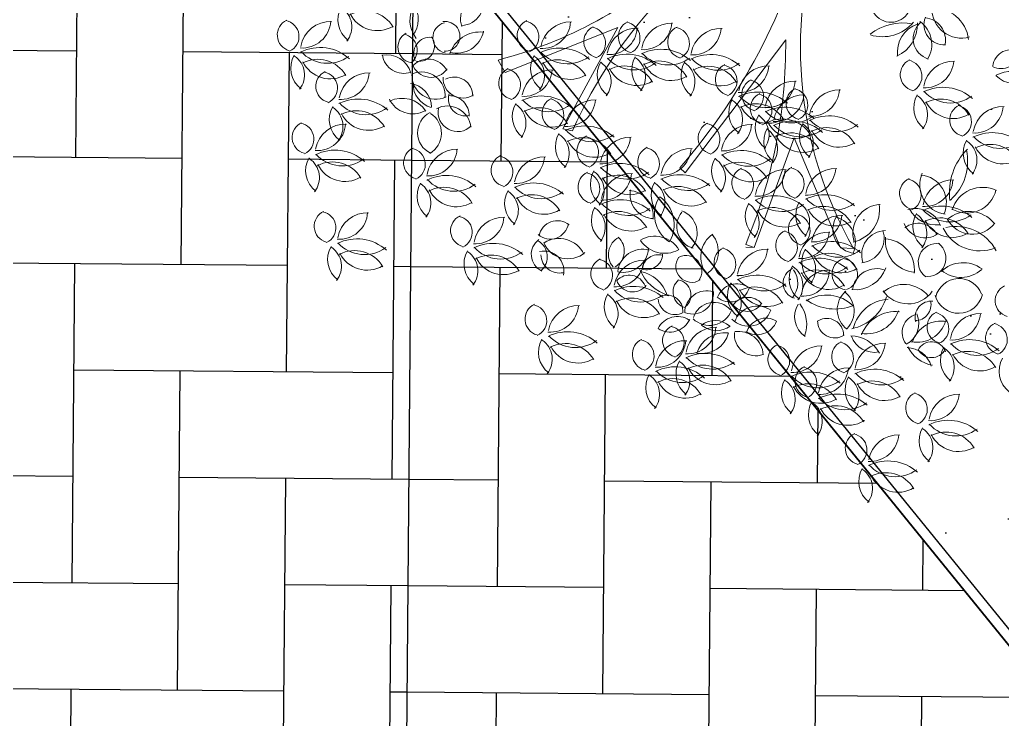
# Model space of a CAD drawing. Header units: millimetres. Extents: x 793 to 3159, y 750 to 2095.
# Drawn here: x 1233.044 to 1237.738, y 928.281 to 931.622 of the extents above; entities that cross this region are included whole.
import ezdxf

# ---------------------------------------------------------------- set-up
doc = ezdxf.new("R2010")
doc.units = ezdxf.units.MM
doc.linetypes.add('CENTER', pattern=[50.8, 31.75, -6.35, 6.35, -6.35])
doc.linetypes.add('CONTINUA', pattern=[0])
for name, color, linetype in [('A-PISOS', 252, 'Continuous'), ('A-PROY', 252, 'Continuous'), ('A-VEGETACION', 65, 'Continuous')]:
    doc.layers.add(name, color=color, linetype=linetype)
doc.layers.add('JUNTA DE AISLAMIENTO', color=7, linetype='Continuous', true_color=0x22d6dd)
doc.layers.add('JUNTA DE CONTROL', color=7, linetype='Continuous', true_color=0xf43e0b)
doc.styles.get("Standard").update_dxf_attribs({"font": 'arial.ttf'})
doc.linetypes.add('RAYACONTX', pattern='A,0.8,["X",Standard,S=0.08,R=0,X=0.025,Y=-0.04],0', length=0.8)
pattern_1 = [(38.034047, (-995.446, 276.85925), (-0.04112262, 0.97848569), [0, -0.77216, 0, -0.8636, 0, -0.8255]), (8.034047, (-995.446, 276.8592), (0.8856448, 1.4419677), [0, -0.41656, 0, -0.69596, 0, -0.2667]), (328.034047, (-996.0708, 276.8534), (1.58188923, 0.0176195), [0, -0.254, 0, -0.9144, 0, -1.1938]), (318.034047, (-996.0708, 276.8534), (1.5228908, 0.4600731), [0, -0.127, 0, -0.59944, 0, -0.6858])]
pattern_2 = [(90, (-2174.8441, -711.9263), (-0.508, 0.508), [1.524, -0.508]), (180, (-2174.8441, -711.4183), (-0.508, 0.508), [1.524, -0.508])]

# ---------------------------------------------------------------- blocks, each defined once
blk = doc.blocks.new('A$C15914C01')
at = {"layer": 'A-PISOS', "linetype": 'CONTINUA', "ltscale": 0.5}
h = blk.add_hatch(dxfattribs=at)
h.set_pattern_fill('AR-HBONE', color=250, scale=0.005, angle=45)
h.set_pattern_definition(pattern_2)
h.paths.add_polyline_path([(55.8168, -49.0614), (53.0117, -49.0614), (52.8168, -48.9757), (52.8168, -60.8209), (55.8168, -64.7165), (55.8168, -57.0918), (54.1285, -55.0505), (55.8168, -55.0359)])
h = blk.add_hatch(dxfattribs=at)
h.set_pattern_fill('AR-HBONE', color=250, scale=0.005, angle=45)
h.set_pattern_definition(pattern_2)
h.paths.add_polyline_path([(58.8168, -76.153), (58.395, -76.1608), (58.8168, -76.7013)])
h.paths.add_polyline_path([(58.8168, -73.153), (56.04, -73.1439), (58.395, -76.1608), (58.8168, -76.153)])
h.paths.add_polyline_path([(57.7825, -70.3922), (55.8168, -70.153), (55.8168, -72.8571), (56.04, -73.1439), (58.8168, -73.153), (58.8168, -71.7913)])
h.paths.add_polyline_path([(58.8168, -69.536), (58.8168, -67.153), (55.8168, -67.2682), (55.8168, -70.153), (57.7825, -70.3922)])
h.paths.add_polyline_path([(58.8168, -64.153), (55.8168, -64.153), (55.8168, -64.739), (57.0507, -66.2994), (55.8168, -67.2682), (58.8168, -67.153)])
h.paths.add_polyline_path([(58.8168, -60.7191), (56.679, -58.1343), (55.8168, -58.153), (55.8168, -61.153), (58.8168, -61.153)])
h.paths.add_polyline_path([(58.8168, -61.153), (55.8168, -61.153), (55.8168, -64.153), (58.8168, -64.153)])
h.paths.add_polyline_path([(58.8168, -52.153), (55.8168, -52.153), (55.8205, -55.0229), (58.8168, -55.0099)])
h.paths.add_polyline_path([(58.8168, -49.0615), (55.8168, -49.0615), (55.8168, -52.153), (58.8168, -52.153)])
h.paths.add_polyline_path([(56.679, -58.1343), (55.8168, -57.0918), (55.8168, -58.153)])
at = {"layer": 'A-PISOS', "color": 250, "linetype": 'CONTINUA', "ltscale": 0.5}
blk.add_line((55.8168, -57.0918), (55.8168, -64.739), dxfattribs=at)
blk = doc.blocks.new('XR-CONJUNTO$0$A$C458D45B7')
at = {"lineweight": 0, "extrusion": (-2.43104e-07, -5.45806e-06, 1)}
blk.add_line((-0.3067, -1.749), (-0.3463, -1.7481), dxfattribs=at)
blk.add_lwpolyline([(0.1057, -1.746), (0.1681, -1.7494, -0.110183), (-0.0866, -0.95, -0.110183), (0.0225, -0.1181, 0.069274), (0.0548, -0.1083, -0.159056), (0.3751, -0.5382), (0.4313, -0.5098), (0.2694, -0.2414), (0.6188, -0.3643), (0.5483, -0.2962, -0.129481), (0.1024, -0.068, 0.184379), (0.1254, 0.0127), (0.8832, -0.1415), (0.8943, -0.0784), (0.1156, 0.0518, -0.487233), (0.1075, 0.0667, -0.157099), (0.4909, 0.4325), (0.4557, 0.4846), (0.2096, 0.2904), (0.2879, 0.6525), (0.2292, 0.5741, -0.1274), (0.063, 0.1098, -1.508538), (0.0487, 0.1166), (-0.0409, 1.3604), (-0.1014, 1.2588), (-0.0393, 0.4627, -0.187108), (-0.3498, 1.1361), (-0.3949, 1.1174), (-0.3356, 0.7801), (-0.586, 0.9428), (-0.6161, 0.9071, -0.222061), (-0.0345, 0.1193), (-0.0367, 0.1218), (-0.9935, 0.563), (-0.9683, 0.4373, -0.148996), (-0.7862, 0.3977), (-0.1177, 0.0214, -0.61159), (-0.1188, -0.006, -0.101655), (-1.381, -0.3864), (-1.4565, -0.4291), (-0.657, -0.3716, -0.12496), (-1.5382, -0.8654), (-1.5037, -0.924), (-0.968, -0.7054), (-1.2263, -1.1913), (-1.1801, -1.2004, -0.176723), (-0.0978, -0.0662, 0.164875), (-0.0374, -0.112, -0.122319), (-0.6656, -1.3725), (-0.6394, -1.3961), (-0.165, -0.7555, -0.101541), (-0.347, -1.7346), (-0.3067, -1.749), (-0.1198, -1.2235), (0.1057, -1.746)], format="xyb", close=True, dxfattribs=at)
at = {"lineweight": 0, "extrusion": (2.43104e-07, 5.45806e-06, -1)}
for centre, major_axis, start_param, end_param in [((-1.6027, -0.6693), (0.086, 0.0783, 0), 3.55062, 5.363168), ((-1.7206, -0.5916), (0.0749, -0.0823, 0), -1.194178, 0.664916), ((-1.8262, -0.6795), (0.0906, -0.0995, 0), 1.614915, 2.889535), ((-2.0476, -0.6746), (0.0938, 0.0854, 0), 0.129265, 1.395311), ((0.5423, -0.7661), (0.1235, 0.1125, 0), 5.36207, 6.898676), ((0.673, -0.5985), (0.0953, -0.1046, 0), 0.451758, 2.314123), ((-2.1816, -0.6795), (0.0909, 0.0828, 0), 2.943806, 4.400315), ((-2.3482, -0.7139), (0.0813, 0.074, 0), 6.042078, 7.680112), ((-2.1744, -0.7941), (0.1055, -0.1158, 0), 3.38331, 4.908592), ((-2.1171, -0.5856), (0.0974, -0.107, 0), 0.190237, 1.841773), ((0.3358, -0.5709), (0.0714, 0.065, 0), 1.264913, 3.299305), ((0.5912, -0.6765), (0.0712, 0.0649, 0), 2.239479, 4.247459), ((0.4925, -0.7502), (0.0711, -0.0781, 0), 3.953652, 5.660875), ((-2.5155, -0.7546), (0.0578, 0.0526, 0), 2.569534, 5.006064), ((-2.5672, -0.7627), (0.0521, -0.0572, 0), 4.051015, 6.582941), ((-2.4752, -0.6805), (0.0917, -0.1007, 0), -0.777492, 0.800951), ((-2.338, -0.8334), (0.0977, -0.1073, 0), 2.477681, 3.902549), ((-1.7764, -0.7608), (0.0547, 0.0498, 0), 2.514693, 5.184025), ((-1.7922, -0.7543), (0.0477, -0.0524, 0), 3.730197, 7.076743), ((-1.3694, -0.7464), (0.0578, 0.0526, 0), 2.569534, 5.006064), ((-1.4212, -0.7544), (0.0521, -0.0572, 0), 4.051015, 6.582941), ((-1.3292, -0.6723), (0.0917, -0.1007, 0), -0.777492, 0.800951), ((-1.192, -0.8251), (0.0977, -0.1073, 0), 2.477681, 3.902549), ((-1.051, -0.7726), (0.0578, 0.0526, 0), 2.569534, 5.006064), ((-0.8867, -0.7475), (0.0578, 0.0526, 0), 2.569534, 5.006064), ((-0.9384, -0.7555), (0.0521, -0.0572, 0), 4.051015, 6.582941), ((-0.8464, -0.6733), (0.0917, -0.1007, 0), -0.777492, 0.800951), ((-0.7092, -0.8262), (0.0977, -0.1073, 0), 2.477681, 3.902549), ((-0.6504, -0.7704), (0.0578, 0.0526, 0), 2.569534, 5.006064), ((-0.7022, -0.7784), (0.0521, -0.0572, 0), 4.051015, 6.582941), ((-0.6101, -0.6963), (0.0917, -0.1007, 0), -0.777492, 0.800951), ((-0.4729, -0.8491), (0.0977, -0.1073, 0), 2.477681, 3.902549), ((0.3952, -0.9166), (0.1824, 0.1661, 0), 4.763929, 5.636252), ((0.2948, -0.5436), (0.143, 0.1302, 0), 1.427963, 2.601349), ((0.5108, -0.8091), (0.1051, 0.0957, 0), 3.743488, 5.119397), ((0.2985, -0.6789), (0.1219, 0.111, 0), 0.683436, 1.880422), ((0.5462, -0.7433), (0.0689, -0.0756, 0), 1.029573, 3.198864), ((0.3985, -0.7729), (0.0993, 0.0905, 0), 6.058163, 7.566179), ((-1.9413, -0.8068), (0.0509, -0.0559, 0), 0.945939, 3.367294), ((-2.002, -0.8225), (0.0572, 0.0521, 0), 5.641793, 7.92155), ((-1.624, -0.8846), (0.1127, 0.1027, 0), 4.169962, 5.561665), ((-1.7382, -0.7025), (0.0978, 0.089, 0), 0.938823, 2.542828), ((-1.1027, -0.7806), (0.0521, -0.0572, 0), 4.051015, 6.582941), ((-1.0107, -0.6984), (0.0917, -0.1007, 0), -0.777492, 0.800951), ((-0.8735, -0.8513), (0.0977, -0.1073, 0), 2.477681, 3.902549), ((-2.3869, -1.0247), (0.156, 0.1421, 0), 4.983233, 6.17178), ((-1.8635, -0.8377), (0.0576, 0.0525, 0), 3.417735, 5.567883), ((-1.9167, -0.801), (0.055, 0.0501, 0), 0.107397, 2.469596), ((-1.2408, -1.0165), (0.156, 0.1421, 0), 4.983233, 6.17178), ((-0.758, -1.0176), (0.156, 0.1421, 0), 4.983233, 6.17178), ((0.9098, -0.8788), (0.0568, -0.0624, 0), 2.393253, 4.474922), ((-2.3538, -0.717), (0.1269, 0.1155, 0), 1.666781, 3.133707), ((-2.0704, -0.9669), (0.0821, -0.0901, 0), 3.692575, 5.155285), ((-1.259, -0.9037), (0.0909, 0.0828, 0), 2.943806, 4.400315), ((-1.2077, -0.7087), (0.1269, 0.1155, 0), 1.666781, 3.133707), ((-1.2519, -1.0183), (0.1055, -0.1158, 0), 3.38331, 4.908592), ((-0.9223, -1.0427), (0.156, 0.1421, 0), 4.983233, 6.17178), ((-0.7763, -0.9048), (0.0909, 0.0828, 0), 2.943806, 4.400315), ((-0.725, -0.7098), (0.1269, 0.1155, 0), 1.666781, 3.133707), ((-0.7691, -1.0194), (0.1055, -0.1158, 0), 3.38331, 4.908592), ((-0.5218, -1.0405), (0.156, 0.1421, 0), 4.983233, 6.17178), ((0.8645, -0.7958), (0.0594, -0.0652, 0), -0.726496, 1.218619), ((-2.4051, -0.9119), (0.0909, 0.0828, 0), 2.943806, 4.400315), ((-2.5717, -0.9464), (0.0813, 0.074, 0), 6.042078, 7.680112), ((-2.3979, -1.0266), (0.1055, -0.1158, 0), 3.38331, 4.908592), ((-2.3406, -0.818), (0.0974, -0.107, 0), 0.190237, 1.841773), ((-1.989, -0.8304), (0.0692, -0.076, 0), 0.38642, 2.157574), ((-1.8711, -0.9645), (0.0744, 0.0677, 0), 4.565806, 6.533384), ((-1.8588, -0.8569), (0.0633, -0.0695, 0), -0.241864, 1.949123), ((-1.4256, -0.9381), (0.0813, 0.074, 0), 6.042078, 7.680112), ((-1.1946, -0.8098), (0.0974, -0.107, 0), 0.190237, 1.841773), ((-0.9405, -0.9299), (0.0909, 0.0828, 0), 2.943806, 4.400315), ((-1.1071, -0.9643), (0.0813, 0.074, 0), 6.042078, 7.680112), ((-0.8892, -0.7349), (0.1269, 0.1155, 0), 1.666781, 3.133707), ((-0.9334, -1.0445), (0.1055, -0.1158, 0), 3.38331, 4.908592), ((-0.9429, -0.9392), (0.0813, 0.074, 0), 6.042078, 7.680112), ((-0.7118, -0.8109), (0.0974, -0.107, 0), 0.190237, 1.841773), ((-0.54, -0.9277), (0.0909, 0.0828, 0), 2.943806, 4.400315), ((-0.7066, -0.9621), (0.0813, 0.074, 0), 6.042078, 7.680112), ((-0.4887, -0.7327), (0.1269, 0.1155, 0), 1.666781, 3.133707), ((-0.5328, -1.0423), (0.1055, -0.1158, 0), 3.38331, 4.908592), ((-0.4213, -0.9474), (0.0578, 0.0526, 0), 2.569534, 5.006064), ((-0.4731, -0.9554), (0.0521, -0.0572, 0), 4.051015, 6.582941), ((-0.3811, -0.8732), (0.0917, -0.1007, 0), -0.777492, 0.800951), ((-0.2439, -1.0261), (0.0977, -0.1073, 0), 2.477681, 3.902549), ((0.4619, -0.9165), (0.0578, 0.0526, 0), 2.569534, 5.006064), ((0.4102, -0.9246), (0.0521, -0.0572, 0), 4.051015, 6.582941), ((0.5022, -0.8424), (0.0917, -0.1007, 0), -0.777492, 0.800951), ((0.6394, -0.9952), (0.0977, -0.1073, 0), 2.477681, 3.902549), ((0.9106, -1.0346), (0.0926, -0.1017, 0), 3.353254, 4.564957), ((-2.3294, -0.9985), (0.0578, 0.0526, 0), 2.569534, 5.006064), ((-2.3812, -1.0065), (0.0521, -0.0572, 0), 4.051015, 6.582941), ((-2.2891, -0.9244), (0.0917, -0.1007, 0), -0.777492, 0.800951), ((-2.152, -1.0772), (0.0977, -0.1073, 0), 2.477681, 3.902549), ((-1.8349, -0.9416), (0.0765, -0.084, 0), 0.279297, 2.335483), ((-1.9016, -1.0376), (0.0829, 0.0754, 0), 5.072303, 7.119215), ((-1.4554, -0.9757), (0.0578, 0.0526, 0), 2.569534, 5.006064), ((-1.5071, -0.9838), (0.0521, -0.0572, 0), 4.051015, 6.582941), ((-1.4151, -0.9016), (0.0917, -0.1007, 0), -0.777492, 0.800951), ((-1.2779, -1.0544), (0.0977, -0.1073, 0), 2.477681, 3.902549), ((-0.8761, -0.836), (0.0974, -0.107, 0), 0.190237, 1.841773), ((-0.4756, -0.8338), (0.0974, -0.107, 0), 0.190237, 1.841773), ((0.926, -0.8367), (0.0863, 0.0786, 0), 1.589818, 3.127586), ((-1.9684, -1.0956), (0.0847, 0.0771, 0), 5.565903, 6.997649), ((-1.8235, -0.9794), (0.0806, -0.0885, 0), 1.008399, 2.302773), ((-1.7051, -0.9533), (0.0702, 0.0639, 0), 1.7289, 3.911271), ((-1.7464, -1.0372), (0.0598, -0.0657, 0), 3.398385, 5.466877), ((-0.2941, -1.0186), (0.0578, 0.0526, 0), 2.569534, 5.006064), ((-0.3459, -1.0266), (0.0521, -0.0572, 0), 4.051015, 6.582941), ((-0.2539, -0.9445), (0.0917, -0.1007, 0), -0.777492, 0.800951), ((-0.1167, -1.0973), (0.0977, -0.1073, 0), 2.477681, 3.902549), ((0.5906, -1.1866), (0.156, 0.1421, 0), 4.983233, 6.17178), ((-1.6923, -1.0522), (0.0603, 0.0549, 0), 2.047726, 4.165076), ((-1.3268, -1.2458), (0.156, 0.1421, 0), 4.983233, 6.17178), ((-0.2927, -1.2175), (0.156, 0.1421, 0), 4.983233, 6.17178), ((-0.2596, -0.9097), (0.1269, 0.1155, 0), 1.666781, 3.133707), ((-0.2531, -1.0846), (0.0578, 0.0526, 0), 2.569534, 5.006064), ((-0.3048, -1.0927), (0.0521, -0.0572, 0), 4.051015, 6.582941), ((-0.2128, -1.0105), (0.0917, -0.1007, 0), -0.777492, 0.800951), ((-0.0756, -1.1634), (0.0977, -0.1073, 0), 2.477681, 3.902549), ((-0.0824, -1.0582), (0.0578, 0.0526, 0), 2.569534, 5.006064), ((-0.1341, -1.0662), (0.0521, -0.0572, 0), 4.051015, 6.582941), ((-0.0421, -0.9841), (0.0917, -0.1007, 0), -0.777492, 0.800951), ((0.0951, -1.1369), (0.0977, -0.1073, 0), 2.477681, 3.902549), ((0.5723, -1.0738), (0.0909, 0.0828, 0), 2.943806, 4.400315), ((0.4057, -1.1082), (0.0813, 0.074, 0), 6.042078, 7.680112), ((0.6236, -0.8789), (0.1269, 0.1155, 0), 1.666781, 3.133707), ((0.5795, -1.1885), (0.1055, -0.1158, 0), 3.38331, 4.908592), ((-2.2008, -1.2686), (0.156, 0.1421, 0), 4.983233, 6.17178), ((-2.1677, -0.9608), (0.1269, 0.1155, 0), 1.666781, 3.133707), ((-1.9446, -1.0025), (0.0914, 0.0833, 0), 1.806411, 3.423556), ((-1.9938, -1.1874), (0.1001, 0.0912, 0), 4.980953, 6.432495), ((-1.7684, -1.1317), (0.0697, 0.0635, 0), 5.41227, 7.055783), ((-1.345, -1.133), (0.0909, 0.0828, 0), 2.943806, 4.400315), ((-1.5116, -1.1674), (0.0813, 0.074, 0), 6.042078, 7.680112), ((-1.2937, -0.9381), (0.1269, 0.1155, 0), 1.666781, 3.133707), ((-1.3378, -1.2477), (0.1055, -0.1158, 0), 3.38331, 4.908592), ((-1.2476, -1.1172), (0.0578, 0.0526, 0), 2.569534, 5.006064), ((-1.2994, -1.1252), (0.0521, -0.0572, 0), 4.051015, 6.582941), ((-1.2073, -1.043), (0.0917, -0.1007, 0), -0.777492, 0.800951), ((-1.0702, -1.1959), (0.0977, -0.1073, 0), 2.477681, 3.902549), ((-0.3109, -1.1047), (0.0909, 0.0828, 0), 2.943806, 4.400315), ((-0.4775, -1.1391), (0.0813, 0.074, 0), 6.042078, 7.680112), ((-0.3038, -1.2193), (0.1055, -0.1158, 0), 3.38331, 4.908592), ((-0.2465, -1.0107), (0.0974, -0.107, 0), 0.190237, 1.841773), ((-0.1655, -1.2887), (0.156, 0.1421, 0), 4.983233, 6.17178), ((0.6368, -0.9799), (0.0974, -0.107, 0), 0.190237, 1.841773), ((0.7002, -1.1307), (0.0578, 0.0526, 0), 2.569534, 5.006064), ((0.6485, -1.1387), (0.0521, -0.0572, 0), 4.051015, 6.582941), ((0.7405, -1.0565), (0.0917, -0.1007, 0), -0.777492, 0.800951), ((0.8777, -1.2094), (0.0977, -0.1073, 0), 2.477681, 3.902549), ((-2.219, -1.1558), (0.0909, 0.0828, 0), 2.943806, 4.400315), ((-2.3856, -1.1902), (0.0813, 0.074, 0), 6.042078, 7.680112), ((-2.2118, -1.2704), (0.1055, -0.1158, 0), 3.38331, 4.908592), ((-1.8126, -1.2153), (0.072, -0.0791, 0), 1.163391, 3.416553), ((-1.9175, -1.2184), (0.0757, -0.0831, 0), 4.435217, 6.484111), ((-1.7769, -1.1998), (0.0834, 0.076, 0), 4.961295, 6.910739), ((-1.7291, -1.1155), (0.0627, -0.0688, 0), -0.051798, 2.496029), ((-1.2805, -1.0391), (0.0974, -0.107, 0), 0.190237, 1.841773), ((-0.1837, -1.1759), (0.0909, 0.0828, 0), 2.943806, 4.400315), ((-0.3503, -1.2103), (0.0813, 0.074, 0), 6.042078, 7.680112), ((-0.1324, -0.9809), (0.1269, 0.1155, 0), 1.666781, 3.133707), ((-0.1766, -1.2906), (0.1055, -0.1158, 0), 3.38331, 4.908592), ((0.0463, -1.3283), (0.156, 0.1421, 0), 4.983233, 6.17178), ((-2.4398, -1.2438), (0.0578, 0.0526, 0), 2.569534, 5.006064), ((-2.1546, -1.0619), (0.0974, -0.107, 0), 0.190237, 1.841773), ((-1.119, -1.3873), (0.156, 0.1421, 0), 4.983233, 6.17178), ((-0.5005, -1.2274), (0.0578, 0.0526, 0), 2.569534, 5.006064), ((-0.5522, -1.2354), (0.0521, -0.0572, 0), 4.051015, 6.582941), ((-0.4602, -1.1532), (0.0917, -0.1007, 0), -0.777492, 0.800951), ((-0.323, -1.3061), (0.0977, -0.1073, 0), 2.477681, 3.902549), ((-0.1193, -1.082), (0.0974, -0.107, 0), 0.190237, 1.841773), ((-0.1245, -1.3547), (0.156, 0.1421, 0), 4.983233, 6.17178), ((-0.0914, -1.047), (0.1269, 0.1155, 0), 1.666781, 3.133707), ((0.028, -1.2155), (0.0909, 0.0828, 0), 2.943806, 4.400315), ((-0.1385, -1.2499), (0.0813, 0.074, 0), 6.042078, 7.680112), ((0.0793, -1.0205), (0.1269, 0.1155, 0), 1.666781, 3.133707), ((0.0352, -1.3301), (0.1055, -0.1158, 0), 3.38331, 4.908592), ((-2.4915, -1.2519), (0.0521, -0.0572, 0), 4.051015, 6.582941), ((-2.3995, -1.1697), (0.0917, -0.1007, 0), -0.777492, 0.800951), ((-2.2623, -1.3226), (0.0977, -0.1073, 0), 2.477681, 3.902549), ((-1.1372, -1.2745), (0.0909, 0.0828, 0), 2.943806, 4.400315), ((-1.3038, -1.3089), (0.0813, 0.074, 0), 6.042078, 7.680112), ((-1.0859, -1.0795), (0.1269, 0.1155, 0), 1.666781, 3.133707), ((-1.13, -1.3891), (0.1055, -0.1158, 0), 3.38331, 4.908592), ((-0.1427, -1.2419), (0.0909, 0.0828, 0), 2.943806, 4.400315), ((-0.3093, -1.2764), (0.0813, 0.074, 0), 6.042078, 7.680112), ((-0.1355, -1.3566), (0.1055, -0.1158, 0), 3.38331, 4.908592), ((-0.0782, -1.148), (0.0974, -0.107, 0), 0.190237, 1.841773), ((0.0925, -1.1216), (0.0974, -0.107, 0), 0.190237, 1.841773), ((0.8289, -1.4008), (0.156, 0.1421, 0), 4.983233, 6.17178), ((0.862, -1.093), (0.1269, 0.1155, 0), 1.666781, 3.133707), ((-1.0728, -1.1806), (0.0974, -0.107, 0), 0.190237, 1.841773), ((-1.0791, -1.2944), (0.0578, 0.0526, 0), 2.569534, 5.006064), ((-1.1309, -1.3025), (0.0521, -0.0572, 0), 4.051015, 6.582941), ((-1.0388, -1.2203), (0.0917, -0.1007, 0), -0.777492, 0.800951), ((-0.9017, -1.3731), (0.0977, -0.1073, 0), 2.477681, 3.902549), ((0.8106, -1.288), (0.0909, 0.0828, 0), 2.943806, 4.400315), ((0.6441, -1.3224), (0.0813, 0.074, 0), 6.042078, 7.680112), ((0.8178, -1.4026), (0.1055, -0.1158, 0), 3.38331, 4.908592), ((0.8751, -1.194), (0.0974, -0.107, 0), 0.190237, 1.841773), ((-2.3111, -1.5139), (0.156, 0.1421, 0), 4.983233, 6.17178), ((-1.9065, -1.3598), (0.0578, 0.0526, 0), 2.569534, 5.006064), ((-1.9582, -1.3678), (0.0521, -0.0572, 0), 4.051015, 6.582941), ((-1.8662, -1.2856), (0.0917, -0.1007, 0), -0.777492, 0.800951), ((-1.729, -1.4385), (0.0977, -0.1073, 0), 2.477681, 3.902549), ((-0.7881, -1.3457), (0.0578, 0.0526, 0), 2.569534, 5.006064), ((-0.8399, -1.3537), (0.0521, -0.0572, 0), 4.051015, 6.582941), ((-0.7479, -1.2715), (0.0917, -0.1007, 0), -0.777492, 0.800951), ((-0.6107, -1.4244), (0.0977, -0.1073, 0), 2.477681, 3.902549), ((-0.3719, -1.4975), (0.156, 0.1421, 0), 4.983233, 6.17178), ((-0.3388, -1.1897), (0.1269, 0.1155, 0), 1.666781, 3.133707), ((0.9141, -1.4743), (0.1955, -0.2147, 0), 2.163971, 3.093217), ((0.463, -1.3312), (0.166, -0.1823, 0), -1.064666, -0.000104), ((-2.3294, -1.4011), (0.0909, 0.0828, 0), 2.943806, 4.400315), ((-2.496, -1.4356), (0.0813, 0.074, 0), 6.042078, 7.680112), ((-2.2781, -1.2062), (0.1269, 0.1155, 0), 1.666781, 3.133707), ((-2.3222, -1.5158), (0.1055, -0.1158, 0), 3.38331, 4.908592), ((-1.4881, -1.3917), (0.0578, 0.0526, 0), 2.569534, 5.006064), ((-1.5398, -1.3998), (0.0521, -0.0572, 0), 4.051015, 6.582941), ((-1.4478, -1.3176), (0.0917, -0.1007, 0), -0.777492, 0.800951), ((-1.3106, -1.4705), (0.0977, -0.1073, 0), 2.477681, 3.902549), ((-0.9505, -1.5645), (0.156, 0.1421, 0), 4.983233, 6.17178), ((-0.3901, -1.3847), (0.0909, 0.0828, 0), 2.943806, 4.400315), ((-0.5567, -1.4191), (0.0813, 0.074, 0), 6.042078, 7.680112), ((-0.3829, -1.4993), (0.1055, -0.1158, 0), 3.38331, 4.908592), ((-0.3256, -1.2908), (0.0974, -0.107, 0), 0.190237, 1.841773), ((-2.2649, -1.3072), (0.0974, -0.107, 0), 0.190237, 1.841773), ((-1.7778, -1.6299), (0.156, 0.1421, 0), 4.983233, 6.17178), ((-1.0722, -1.4679), (0.0578, 0.0526, 0), 2.569534, 5.006064), ((-1.1239, -1.4759), (0.0521, -0.0572, 0), 4.051015, 6.582941), ((-0.9687, -1.4517), (0.0909, 0.0828, 0), 2.943806, 4.400315), ((-1.1353, -1.4861), (0.0813, 0.074, 0), 6.042078, 7.680112), ((-0.9174, -1.2568), (0.1269, 0.1155, 0), 1.666781, 3.133707), ((-1.0319, -1.3937), (0.0917, -0.1007, 0), -0.777492, 0.800951), ((-0.8947, -1.5466), (0.0977, -0.1073, 0), 2.477681, 3.902549), ((-0.9615, -1.5664), (0.1055, -0.1158, 0), 3.38331, 4.908592), ((-0.6595, -1.6158), (0.156, 0.1421, 0), 4.983233, 6.17178), ((-0.3375, -1.442), (0.0578, 0.0526, 0), 2.569534, 5.006064), ((-0.3893, -1.45), (0.0521, -0.0572, 0), 4.051015, 6.582941), ((-0.2972, -1.3679), (0.0917, -0.1007, 0), -0.777492, 0.800951), ((-0.16, -1.5207), (0.0977, -0.1073, 0), 2.477681, 3.902549), ((-0.0964, -1.4345), (0.0578, 0.0526, 0), 2.569534, 5.006064), ((-0.1482, -1.4425), (0.0521, -0.0572, 0), 4.051015, 6.582941), ((-0.0562, -1.3603), (0.0917, -0.1007, 0), -0.777492, 0.800951), ((0.081, -1.5132), (0.0977, -0.1073, 0), 2.477681, 3.902549), ((0.6228, -1.4419), (0.095, -0.1043, 0), 0.869755, 2.711845), ((0.477, -1.5278), (0.0893, -0.0981, 0), 3.949733, 5.869629), ((-1.7447, -1.3221), (0.1269, 0.1155, 0), 1.666781, 3.133707), ((-1.7889, -1.6317), (0.1055, -0.1158, 0), 3.38331, 4.908592), ((-1.3594, -1.6618), (0.156, 0.1421, 0), 4.983233, 6.17178), ((-0.9043, -1.3578), (0.0974, -0.107, 0), 0.190237, 1.841773), ((-0.6777, -1.503), (0.0909, 0.0828, 0), 2.943806, 4.400315), ((-0.8443, -1.5374), (0.0813, 0.074, 0), 6.042078, 7.680112), ((-0.6264, -1.308), (0.1269, 0.1155, 0), 1.666781, 3.133707), ((-0.6706, -1.6176), (0.1055, -0.1158, 0), 3.38331, 4.908592), ((0.4638, -1.4838), (0.0578, 0.0526, 0), 2.569534, 5.006064), ((0.412, -1.4919), (0.0521, -0.0572, 0), 4.051015, 6.582941), ((0.5041, -1.4097), (0.0917, -0.1007, 0), -0.777492, 0.800951), ((0.6413, -1.5626), (0.0977, -0.1073, 0), 2.477681, 3.902549), ((0.783, -1.6027), (0.1018, -0.1118, 0), 2.590682, 4.333365), ((-1.7961, -1.517), (0.0909, 0.0828, 0), 2.943806, 4.400315), ((-1.9626, -1.5515), (0.0813, 0.074, 0), 6.042078, 7.680112), ((-1.7316, -1.4231), (0.0974, -0.107, 0), 0.190237, 1.841773), ((-1.3777, -1.549), (0.0909, 0.0828, 0), 2.943806, 4.400315), ((-1.5443, -1.5835), (0.0813, 0.074, 0), 6.042078, 7.680112), ((-1.3264, -1.3541), (0.1269, 0.1155, 0), 1.666781, 3.133707), ((-1.3705, -1.6637), (0.1055, -0.1158, 0), 3.38331, 4.908592), ((-0.9118, -1.6039), (0.082, -0.09, 0), 3.922895, 5.563815), ((-0.7854, -1.4992), (0.0784, -0.0861, 0), 0.761161, 2.48284), ((-0.6133, -1.4091), (0.0974, -0.107, 0), 0.190237, 1.841773), ((-0.2089, -1.7121), (0.156, 0.1421, 0), 4.983233, 6.17178), ((0.0322, -1.7046), (0.156, 0.1421, 0), 4.983233, 6.17178), ((0.7069, -1.433), (0.0958, -0.1052, 0), -0.620898, 1.257402), ((-1.3132, -1.4551), (0.0974, -0.107, 0), 0.190237, 1.841773), ((-0.9435, -1.738), (0.156, 0.1421, 0), 4.983233, 6.17178), ((-0.9105, -1.4302), (0.1269, 0.1155, 0), 1.666781, 3.133707), ((-0.6264, -1.5932), (0.1167, 0.1063, 0), 2.876809, 4.428757), ((-0.8545, -1.6456), (0.111, -0.1219, 0), 4.499583, 5.944826), ((-0.2271, -1.5993), (0.0909, 0.0828, 0), 2.943806, 4.400315), ((-0.3937, -1.6337), (0.0813, 0.074, 0), 6.042078, 7.680112), ((-0.1758, -1.4043), (0.1269, 0.1155, 0), 1.666781, 3.133707), ((-0.2199, -1.714), (0.1055, -0.1158, 0), 3.38331, 4.908592), ((0.014, -1.5918), (0.0909, 0.0828, 0), 2.943806, 4.400315), ((-0.1526, -1.6262), (0.0813, 0.074, 0), 6.042078, 7.680112), ((0.0653, -1.3968), (0.1269, 0.1155, 0), 1.666781, 3.133707), ((0.0211, -1.7064), (0.1055, -0.1158, 0), 3.38331, 4.908592), ((0.3027, -1.6758), (0.1024, 0.0933, 0), 3.565307, 5.386182), ((0.1309, -1.5621), (0.1185, 0.1079, 0), 0.583209, 2.085095), ((0.4627, -1.6858), (0.0965, 0.0879, 0), 5.163098, 6.626384), ((0.5924, -1.7539), (0.156, 0.1421, 0), 4.983233, 6.17178), ((-2.3306, -1.6663), (0.0578, 0.0526, 0), 2.569534, 5.006064), ((-0.9618, -1.6252), (0.0909, 0.0828, 0), 2.943806, 4.400315), ((-1.1284, -1.6596), (0.0813, 0.074, 0), 6.042078, 7.680112), ((-0.9546, -1.7398), (0.1055, -0.1158, 0), 3.38331, 4.908592), ((-0.5678, -1.6507), (0.0806, 0.0734, 0), 2.594914, 4.537615), ((-0.6921, -1.6834), (0.0834, 0.0759, 0), 5.793524, 7.714733), ((-0.1627, -1.5054), (0.0974, -0.107, 0), 0.190237, 1.841773), ((-0.0655, -1.658), (0.0578, 0.0526, 0), 2.569534, 5.006064), ((-0.1173, -1.666), (0.0521, -0.0572, 0), 4.051015, 6.582941), ((0.0784, -1.4979), (0.0974, -0.107, 0), 0.190237, 1.841773), ((-0.0252, -1.5838), (0.0917, -0.1007, 0), -0.777492, 0.800951), ((0.112, -1.7367), (0.0977, -0.1073, 0), 2.477681, 3.902549), ((0.1852, -1.6575), (0.086, 0.0783, 0), 2.417191, 4.449233), ((0.5621, -1.4865), (0.099, -0.1087, 0), 0.621866, 1.808522), ((0.5742, -1.6411), (0.0909, 0.0828, 0), 2.943806, 4.400315), ((0.4076, -1.6756), (0.0813, 0.074, 0), 6.042078, 7.680112), ((0.6255, -1.4462), (0.1269, 0.1155, 0), 1.666781, 3.133707), ((0.5814, -1.7558), (0.1055, -0.1158, 0), 3.38331, 4.908592), ((0.7191, -1.723), (0.1155, 0.1052, 0), 4.718896, 6.320013), ((-2.3824, -1.6743), (0.0521, -0.0572, 0), 4.051015, 6.582941), ((-2.2903, -1.5922), (0.0917, -0.1007, 0), -0.777492, 0.800951), ((-2.1531, -1.745), (0.0977, -0.1073, 0), 2.477681, 3.902549), ((-1.6791, -1.6816), (0.0578, 0.0526, 0), 2.569534, 5.006064), ((-1.7309, -1.6896), (0.0521, -0.0572, 0), 4.051015, 6.582941), ((-1.6389, -1.6075), (0.0917, -0.1007, 0), -0.777492, 0.800951), ((-1.5017, -1.7603), (0.0977, -0.1073, 0), 2.477681, 3.902549), ((-1.2467, -1.719), (0.0602, -0.0661, 0), 2.502227, 4.54115), ((-0.8973, -1.5313), (0.0974, -0.107, 0), 0.190237, 1.841773), ((0.0519, -1.7212), (0.0841, -0.0923, 0), 4.121445, 5.863655), ((0.508, -1.5903), (0.0709, -0.0778, 0), 0.120299, 1.944748), ((0.4762, -1.7275), (0.0685, -0.0752, 0), 3.211817, 4.937174), ((0.6386, -1.5472), (0.0974, -0.107, 0), 0.190237, 1.841773), ((0.659, -1.8548), (0.145, -0.1593, 0), 3.642263, 4.961959), ((0.7347, -1.5407), (0.1002, 0.0912, 0), 1.386642, 3.372135), ((-1.2818, -1.6299), (0.0592, -0.0651, 0), -0.667272, 1.44118), ((-0.7802, -1.8349), (0.0912, -0.1001, 0), 3.336911, 4.892596), ((-0.4314, -1.795), (0.096, 0.0875, 0), 3.183323, 4.85961), ((-0.6069, -1.7718), (0.0959, 0.0873, 0), 0.047939, 1.69324), ((-0.1257, -1.738), (0.0578, 0.0526, 0), 2.569534, 5.006064), ((-0.1774, -1.746), (0.0521, -0.0572, 0), 4.051015, 6.582941), ((-0.0854, -1.6638), (0.0917, -0.1007, 0), -0.777492, 0.800951), ((0.0518, -1.8167), (0.0977, -0.1073, 0), 2.477681, 3.902549), ((0.3233, -1.7786), (0.0857, 0.0781, 0), 3.557171, 5.425825), ((0.1962, -1.6996), (0.0871, 0.0794, 0), 0.417724, 2.199452), ((0.7689, -1.5609), (0.1308, -0.1436, 0), 0.328466, 1.844368), ((-2.202, -1.9364), (0.156, 0.1421, 0), 4.983233, 6.17178), ((-1.5505, -1.9517), (0.156, 0.1421, 0), 4.983233, 6.17178), ((-1.2828, -1.7911), (0.0649, 0.0591, 0), 2.74486, 4.817126), ((-1.3815, -1.8033), (0.0647, 0.0589, 0), 5.980387, 7.844259), ((-1.1965, -1.6859), (0.0927, 0.0844, 0), 1.60107, 3.477305), ((-1.2377, -1.845), (0.088, -0.0966, 0), 3.302682, 4.998485), ((-0.9126, -1.7877), (0.0666, 0.0606, 0), 3.142668, 4.98287), ((-1.0139, -1.7723), (0.0647, 0.0589, 0), 6.162681, 8.065967), ((-0.7353, -1.6424), (0.1023, 0.0932, 0), 1.804244, 3.275247), ((0.0631, -1.9281), (0.156, 0.1421, 0), 4.983233, 6.17178), ((0.4688, -1.7106), (0.11, 0.1002, 0), 2.356072, 3.990407), ((0.3124, -1.849), (0.0993, -0.1091, 0), 3.920668, 5.558542), ((0.5658, -1.8099), (0.0649, 0.0591, 0), 2.928423, 5.62201), ((0.5228, -1.7922), (0.0647, 0.0589, 0), 6.067305, 8.748552), ((-2.2202, -1.8236), (0.0909, 0.0828, 0), 2.943806, 4.400315), ((-2.3868, -1.858), (0.0813, 0.074, 0), 6.042078, 7.680112), ((-2.1689, -1.6286), (0.1269, 0.1155, 0), 1.666781, 3.133707), ((-2.213, -1.9382), (0.1055, -0.1158, 0), 3.38331, 4.908592), ((-1.5687, -1.8389), (0.0909, 0.0828, 0), 2.943806, 4.400315), ((-1.7353, -1.8733), (0.0813, 0.074, 0), 6.042078, 7.680112), ((-1.5174, -1.6439), (0.1269, 0.1155, 0), 1.666781, 3.133707), ((-1.5616, -1.9535), (0.1055, -0.1158, 0), 3.38331, 4.908592), ((-1.3086, -1.8699), (0.07, 0.0637, 0), 5.213427, 7.235231), ((-0.8369, -1.8829), (0.0813, -0.0892, 0), 2.416196, 4.128775), ((-0.9339, -1.7499), (0.0834, -0.0916, 0), -0.747496, 0.92333), ((-0.6317, -1.8666), (0.0514, -0.0564, 0), 3.434396, 6.048526), ((-0.4192, -1.8221), (0.0578, 0.0526, 0), 2.569534, 5.006064), ((-0.471, -1.8301), (0.0521, -0.0572, 0), 4.051015, 6.582941), ((-0.3789, -1.7479), (0.0917, -0.1007, 0), -0.777492, 0.800951), ((-0.2418, -1.9008), (0.0977, -0.1073, 0), 2.477681, 3.902549), ((0.0449, -1.8153), (0.0909, 0.0828, 0), 2.943806, 4.400315), ((0.003, -2.0081), (0.156, 0.1421, 0), 4.983233, 6.17178), ((-0.1217, -1.8497), (0.0813, 0.074, 0), 6.042078, 7.680112), ((0.0962, -1.6203), (0.1269, 0.1155, 0), 1.666781, 3.133707), ((0.0521, -1.9299), (0.1055, -0.1158, 0), 3.38331, 4.908592), ((-2.1558, -1.7297), (0.0974, -0.107, 0), 0.190237, 1.841773), ((-1.5043, -1.745), (0.0974, -0.107, 0), 0.190237, 1.841773), ((-1.2355, -1.7906), (0.0599, -0.0658, 0), 0.537292, 2.273403), ((-1.0074, -1.8808), (0.0578, 0.0526, 0), 2.569534, 5.006064), ((-1.0591, -1.8888), (0.0521, -0.0572, 0), 4.051015, 6.582941), ((-0.9671, -1.8066), (0.0917, -0.1007, 0), -0.777492, 0.800951), ((-0.8299, -1.9595), (0.0977, -0.1073, 0), 2.477681, 3.902549), ((-0.7627, -1.8661), (0.0529, -0.0581, 0), 2.437983, 4.133669), ((-0.8209, -1.7829), (0.052, -0.0571, 0), -0.805592, 0.99457), ((-0.604, -1.8427), (0.0508, -0.0558, 0), 0.167275, 2.931559), ((0.0361, -1.7003), (0.1269, 0.1155, 0), 1.666781, 3.133707), ((0.1093, -1.7214), (0.0974, -0.107, 0), 0.190237, 1.841773), ((0.1426, -1.8717), (0.0564, 0.0514, 0), 2.451914, 5.122844), ((0.1123, -1.8734), (0.0513, -0.0564, 0), 3.974747, 6.706127), ((0.6938, -1.9628), (0.1114, 0.1015, 0), 4.670271, 6.083992), ((-0.6479, -1.7687), (0.1504, -0.1652, 0), 1.026125, 1.904449), ((-0.8791, -2.0337), (0.1131, -0.1242, 0), 4.05378, 5.144977), ((-0.2906, -2.0922), (0.156, 0.1421, 0), 4.983233, 6.17178), ((-0.0914, -1.917), (0.0506, -0.0555, 0), 1.010889, 3.47331), ((-0.0153, -1.8953), (0.0909, 0.0828, 0), 2.943806, 4.400315), ((-0.202, -1.918), (0.0782, 0.0712, 0), 0.087647, 1.448523), ((-0.1818, -1.9297), (0.0813, 0.074, 0), 6.042078, 7.680112), ((-0.0081, -2.0099), (0.1055, -0.1158, 0), 3.38331, 4.908592), ((0.0492, -1.8013), (0.0974, -0.107, 0), 0.190237, 1.841773), ((-0.0705, -1.855), (0.0836, -0.0918, 0), -0.851667, 0.813229), ((0.0484, -1.9811), (0.0936, 0.0853, 0), 3.9493, 5.480078), ((0.1747, -1.7893), (0.1161, 0.1058, 0), 1.073021, 2.387841), ((0.2802, -1.9608), (0.0861, 0.0784, 0), 4.018379, 5.808748), ((0.6811, -1.7353), (0.109, 0.0992, 0), 1.559887, 2.985463), ((-0.8787, -2.1509), (0.156, 0.1421, 0), 4.983233, 6.17178), ((-0.8847, -1.8854), (0.0601, 0.0547, 0), 1.393449, 3.554503), ((-0.9013, -1.9679), (0.0549, -0.0603, 0), 3.061552, 5.056317), ((-0.6148, -1.9644), (0.057, 0.0519, 0), 2.578652, 4.726233), ((-0.6793, -1.9791), (0.0541, 0.0493, 0), 5.612257, 7.909224), ((-0.3859, -2.0219), (0.0731, 0.0665, 0), 4.229845, 6.060505), ((-0.3088, -1.9794), (0.0909, 0.0828, 0), 2.943806, 4.400315), ((-0.4754, -2.0138), (0.0813, 0.074, 0), 6.042078, 7.680112), ((-0.2575, -1.7844), (0.1269, 0.1155, 0), 1.666781, 3.133707), ((-0.3017, -2.094), (0.1055, -0.1158, 0), 3.38331, 4.908592), ((0.4118, -2.0705), (0.1022, -0.1122, 0), 3.166321, 4.746743), ((0.6749, -2.0027), (0.0773, -0.0849, 0), 2.540907, 5.084101), ((0.9254, -1.9911), (0.0578, 0.0526, 0), 2.569534, 5.006064), ((-0.8456, -1.8431), (0.1269, 0.1155, 0), 1.666781, 3.133707), ((-0.529, -2.0638), (0.0786, 0.0716, 0), 3.876768, 5.736712), ((-0.5982, -1.9703), (0.0669, -0.0735, 0), -0.935183, 1.086705), ((-0.4195, -1.9143), (0.0708, 0.0645, 0), 1.04514, 3.011148), ((-0.2444, -1.8855), (0.0974, -0.107, 0), 0.190237, 1.841773), ((0.0431, -2.1571), (0.124, -0.1362, 0), 3.319613, 4.638387), ((0.2091, -2.0412), (0.0781, -0.0858, 0), 1.365148, 3.170115), ((0.0571, -2.0498), (0.0865, 0.0788, 0), 6.08891, 7.797405), ((0.4287, -1.8685), (0.0962, -0.1057, 0), -0.22961, 1.697981), ((0.6723, -1.9376), (0.0783, -0.086, 0), -0.613396, 2.029773), ((-0.8969, -2.0381), (0.0909, 0.0828, 0), 2.943806, 4.400315), ((-1.0635, -2.0725), (0.0813, 0.074, 0), 6.042078, 7.680112), ((-0.8898, -2.1527), (0.1055, -0.1158, 0), 3.38331, 4.908592), ((-0.8325, -1.9442), (0.0974, -0.107, 0), 0.190237, 1.841773), ((-0.6826, -1.9915), (0.0601, 0.0547, 0), 1.804241, 3.776705), ((-0.7195, -2.0556), (0.0557, 0.0507, 0), 4.867473, 7.140226), ((-0.4944, -2.1165), (0.0698, -0.0766, 0), 2.607937, 4.729847), ((-0.3332, -2.0743), (0.0644, 0.0586, 0), 4.465016, 6.303995), ((-0.3391, -1.9696), (0.057, -0.0625, 0), -0.246584, 1.641422), ((0.0019, -2.0768), (0.0758, -0.0832, 0), 1.317084, 2.865627), ((-0.2105, -2.1149), (0.1171, 0.1067, 0), 0.067922, 1.089621), ((0.0809, -1.8037), (0.1587, -0.1742, 0), 0.345184, 1.356009), ((0.1198, -1.9213), (0.1593, 0.1451, 0), 1.00711, 2.105119), ((0.3506, -2.1743), (0.1247, -0.1369, 0), 2.543031, 3.801704), ((0.5426, -2.0743), (0.0571, 0.052, 0), 3.585355, 5.548075), ((0.4651, -2.0153), (0.056, 0.051, 0), 0.48544, 2.307087), ((-1.3195, -2.1006), (0.0578, 0.0526, 0), 2.569534, 5.006064), ((-1.3713, -2.1086), (0.0521, -0.0572, 0), 4.051015, 6.582941), ((-1.2793, -2.0264), (0.0917, -0.1007, 0), -0.777492, 0.800951), ((-1.1421, -2.1793), (0.0977, -0.1073, 0), 2.477681, 3.902549), ((-0.5177, -2.0103), (0.0834, 0.0759, 0), 1.098371, 3.068093), ((-0.3311, -2.0131), (0.0826, 0.0753, 0), 1.049221, 3.093477), ((-0.2882, -2.1431), (0.0849, 0.0774, 0), 4.235337, 6.046289), ((0.232, -1.995), (0.1087, -0.1193, 0), -0.517411, 0.883582), ((0.3727, -2.2226), (0.1287, 0.1172, 0), 4.23806, 5.558372), ((0.4944, -2.1477), (0.0664, 0.0605, 0), 3.241774, 5.168831), ((0.3716, -2.1055), (0.0756, -0.083, 0), -1.266144, 0.247817), ((0.6009, -2.1201), (0.0578, 0.0526, 0), 2.569534, 5.006064), ((0.5491, -2.1281), (0.0521, -0.0572, 0), 4.051015, 6.582941), ((0.6412, -2.0459), (0.0917, -0.1007, 0), -0.777492, 0.800951), ((0.7784, -2.1988), (0.0977, -0.1073, 0), 2.477681, 3.902549), ((-0.6686, -2.1858), (0.0698, -0.0767, 0), 2.766974, 4.44246), ((-0.7056, -2.0532), (0.0696, -0.0764, 0), -0.413826, 1.312985), ((-0.4892, -2.2044), (0.0709, -0.0778, 0), 3.19712, 4.606252), ((-0.29, -2.0656), (0.0737, 0.0671, 0), 1.096087, 2.860218), ((-0.2473, -2.1796), (0.0695, 0.0633, 0), 4.11451, 6.021325), ((0.0814, -2.0955), (0.0605, 0.0551, 0), 1.717436, 3.872544), ((0.0442, -2.1647), (0.0594, 0.0541, 0), 4.913936, 7.019776), ((0.4753, -2.0536), (0.0947, -0.104, 0), -0.571332, 0.931252), ((0.5907, -2.2354), (0.0966, -0.106, 0), 2.611195, 4.065193), ((0.8812, -2.1699), (0.0578, 0.0526, 0), 2.569534, 5.006064), ((0.8295, -2.178), (0.0521, -0.0572, 0), 4.051015, 6.582941), ((-1.1909, -2.3707), (0.156, 0.1421, 0), 4.983233, 6.17178), ((-0.6616, -2.1976), (0.0578, 0.0526, 0), 2.569534, 5.006064), ((-0.7134, -2.2057), (0.0521, -0.0572, 0), 4.051015, 6.582941), ((-0.6214, -2.1235), (0.0917, -0.1007, 0), -0.777492, 0.800951), ((-0.4842, -2.2764), (0.0977, -0.1073, 0), 2.477681, 3.902549), ((-0.4426, -2.297), (0.1031, 0.0939, 0), 4.176659, 5.555724), ((-0.5518, -2.1279), (0.0872, -0.0958, 0), -0.604362, 0.920285), ((-0.484, -2.0394), (0.0731, -0.0803, 0), 0.082053, 1.427671), ((-0.2948, -2.1637), (0.0757, 0.0689, 0), 1.95551, 3.964827), ((-0.3769, -2.2689), (0.0879, 0.08, 0), 5.29327, 6.951225), ((-1.2091, -2.2579), (0.0909, 0.0828, 0), 2.943806, 4.400315), ((-1.3757, -2.2923), (0.0813, 0.074, 0), 6.042078, 7.680112), ((-1.1578, -2.0629), (0.1269, 0.1155, 0), 1.666781, 3.133707), ((-1.202, -2.3725), (0.1055, -0.1158, 0), 3.38331, 4.908592), ((-0.8054, -2.2632), (0.0578, 0.0526, 0), 2.569534, 5.006064), ((-0.8572, -2.2712), (0.0521, -0.0572, 0), 4.051015, 6.582941), ((-0.7651, -2.1891), (0.0917, -0.1007, 0), -0.777492, 0.800951), ((-0.6279, -2.3419), (0.0977, -0.1073, 0), 2.477681, 3.902549), ((0.1466, -2.2658), (0.0578, 0.0526, 0), 2.569534, 5.006064), ((0.0949, -2.2738), (0.0521, -0.0572, 0), 4.051015, 6.582941), ((0.1574, -2.326), (0.118, 0.1075, 0), 5.462246, 6.506525), ((0.272, -2.1268), (0.0869, 0.0791, 0), 2.121846, 3.517128), ((0.1869, -2.1917), (0.0917, -0.1007, 0), -0.777492, 0.800951), ((0.3241, -2.3445), (0.0977, -0.1073, 0), 2.477681, 3.902549), ((0.5455, -2.2619), (0.0525, 0.0478, 0), 4.308395, 6.697311), ((0.7295, -2.3902), (0.156, 0.1421, 0), 4.983233, 6.17178), ((0.7626, -2.0824), (0.1269, 0.1155, 0), 1.666781, 3.133707), ((-1.1447, -2.164), (0.0974, -0.107, 0), 0.190237, 1.841773), ((-0.533, -2.4677), (0.156, 0.1421, 0), 4.983233, 6.17178), ((-0.1575, -2.2819), (0.0578, 0.0526, 0), 2.569534, 5.006064), ((-0.2092, -2.29), (0.0521, -0.0572, 0), 4.051015, 6.582941), ((-0.1172, -2.2078), (0.0917, -0.1007, 0), -0.777492, 0.800951), ((0.02, -2.3606), (0.0977, -0.1073, 0), 2.477681, 3.902549), ((0.4237, -2.3478), (0.0947, 0.0862, 0), 5.4867, 6.696734), ((0.5785, -2.1404), (0.1114, -0.1224, 0), 0.907109, 1.835464), ((0.5454, -2.1943), (0.0536, 0.0488, 0), 1.197735, 3.396556), ((0.7113, -2.2774), (0.0909, 0.0828, 0), 2.943806, 4.400315), ((0.5447, -2.3118), (0.0813, 0.074, 0), 6.042078, 7.680112), ((0.7185, -2.392), (0.1055, -0.1158, 0), 3.38331, 4.908592), ((0.7757, -2.1835), (0.0974, -0.107, 0), 0.190237, 1.841773), ((-0.5512, -2.3549), (0.0909, 0.0828, 0), 2.943806, 4.400315), ((-0.7178, -2.3894), (0.0813, 0.074, 0), 6.042078, 7.680112), ((-0.4999, -2.16), (0.1269, 0.1155, 0), 1.666781, 3.133707), ((-0.5441, -2.4696), (0.1055, -0.1158, 0), 3.38331, 4.908592), ((0.9916, -2.3272), (0.0909, 0.0828, 0), 2.943806, 4.400315), ((-0.6768, -2.5333), (0.156, 0.1421, 0), 4.983233, 6.17178), ((-0.6437, -2.2255), (0.1269, 0.1155, 0), 1.666781, 3.133707), ((-0.4868, -2.261), (0.0974, -0.107, 0), 0.190237, 1.841773), ((-0.0288, -2.552), (0.156, 0.1421, 0), 4.983233, 6.17178), ((-0.0273, -2.3857), (0.0578, 0.0526, 0), 2.569534, 5.006064), ((-0.0791, -2.3937), (0.0521, -0.0572, 0), 4.051015, 6.582941), ((0.0129, -2.3115), (0.0917, -0.1007, 0), -0.777492, 0.800951), ((0.1501, -2.4644), (0.0977, -0.1073, 0), 2.477681, 3.902549), ((0.2753, -2.5359), (0.156, 0.1421, 0), 4.983233, 6.17178), ((0.3084, -2.2281), (0.1269, 0.1155, 0), 1.666781, 3.133707), ((-0.695, -2.4205), (0.0909, 0.0828, 0), 2.943806, 4.400315), ((-0.8616, -2.4549), (0.0813, 0.074, 0), 6.042078, 7.680112), ((-0.6878, -2.5352), (0.1055, -0.1158, 0), 3.38331, 4.908592), ((-0.6305, -2.3266), (0.0974, -0.107, 0), 0.190237, 1.841773), ((-0.0471, -2.4392), (0.0909, 0.0828, 0), 2.943806, 4.400315), ((-0.2136, -2.4736), (0.0813, 0.074, 0), 6.042078, 7.680112), ((0.0043, -2.2443), (0.1269, 0.1155, 0), 1.666781, 3.133707), ((-0.0399, -2.5539), (0.1055, -0.1158, 0), 3.38331, 4.908592), ((0.257, -2.4231), (0.0909, 0.0828, 0), 2.943806, 4.400315), ((0.0905, -2.4575), (0.0813, 0.074, 0), 6.042078, 7.680112), ((0.2642, -2.5377), (0.1055, -0.1158, 0), 3.38331, 4.908592), ((0.0174, -2.3453), (0.0974, -0.107, 0), 0.190237, 1.841773), ((0.1013, -2.6558), (0.156, 0.1421, 0), 4.983233, 6.17178), ((0.3215, -2.3292), (0.0974, -0.107, 0), 0.190237, 1.841773), ((0.5023, -2.5061), (0.0578, 0.0526, 0), 2.569534, 5.006064), ((0.4505, -2.5141), (0.0521, -0.0572, 0), 4.051015, 6.582941), ((0.5426, -2.4319), (0.0917, -0.1007, 0), -0.777492, 0.800951), ((0.6798, -2.5848), (0.0977, -0.1073, 0), 2.477681, 3.902549), ((0.0831, -2.543), (0.0909, 0.0828, 0), 2.943806, 4.400315), ((-0.0835, -2.5774), (0.0813, 0.074, 0), 6.042078, 7.680112), ((0.1344, -2.348), (0.1269, 0.1155, 0), 1.666781, 3.133707), ((0.0902, -2.6576), (0.1055, -0.1158, 0), 3.38331, 4.908592), ((0.1475, -2.4491), (0.0974, -0.107, 0), 0.190237, 1.841773), ((0.6309, -2.7762), (0.156, 0.1421, 0), 4.983233, 6.17178), ((0.6127, -2.6634), (0.0909, 0.0828, 0), 2.943806, 4.400315), ((0.4461, -2.6978), (0.0813, 0.074, 0), 6.042078, 7.680112), ((0.664, -2.4684), (0.1269, 0.1155, 0), 1.666781, 3.133707), ((0.6199, -2.778), (0.1055, -0.1158, 0), 3.38331, 4.908592), ((0.2159, -2.7031), (0.0578, 0.0526, 0), 2.569534, 5.006064), ((0.1641, -2.7111), (0.0521, -0.0572, 0), 4.051015, 6.582941), ((0.2562, -2.629), (0.0917, -0.1007, 0), -0.777492, 0.800951), ((0.3934, -2.7818), (0.0977, -0.1073, 0), 2.477681, 3.902549), ((0.6771, -2.5695), (0.0974, -0.107, 0), 0.190237, 1.841773), ((0.3445, -2.9732), (0.156, 0.1421, 0), 4.983233, 6.17178), ((0.3263, -2.8604), (0.0909, 0.0828, 0), 2.943806, 4.400315), ((0.1597, -2.8948), (0.0813, 0.074, 0), 6.042078, 7.680112), ((0.3776, -2.6654), (0.1269, 0.1155, 0), 1.666781, 3.133707), ((0.3335, -2.975), (0.1055, -0.1158, 0), 3.38331, 4.908592), ((0.3907, -2.7665), (0.0974, -0.107, 0), 0.190237, 1.841773)]:
    blk.add_ellipse(centre, major_axis=major_axis, ratio=1, start_param=start_param, end_param=end_param, dxfattribs=at)

msp = doc.modelspace()

# ---------------------------------------------------------------- hatches: boundary and pattern name
at = {"layer": 'A-VEGETACION', "linetype": 'CONTINUA'}
h = msp.add_hatch(dxfattribs=at)
h.set_pattern_fill('AR-SAND', color=256, scale=0.02, angle=0.53405)
h.set_pattern_definition(pattern_1)
h.paths.add_polyline_path([(1251.72509, 934.14013), (1246.29873, 929.71249), (1244.44221, 932.00507), (1240.28624, 928.62801), (1239.49881, 929.59706), (1238.02418, 928.39881), (1233.35688, 934.14013)])
h = msp.add_hatch(dxfattribs=at)
h.set_pattern_fill('AR-SAND', color=256, scale=0.02, angle=0.53405)
h.set_pattern_definition(pattern_1)
h.paths.add_polyline_path([(1264.08203, 933.75924), (1258.53414, 929.33367), (1259.70346, 916.75865), (1258.12905, 901.01696), (1264.78272, 895.81738), (1265.28352, 896.35236), (1266.64046, 895.02586), (1266.73396, 895.0286), (1268.49726, 897.04088), (1270.86276, 897.09942), (1270.90897, 902.84291), (1263.73928, 902.95956)])
h.paths.add_polyline_path([(1260.38318, 930.53064), (1263.08301, 930.50062), (1262.81984, 906.83208), (1260.12001, 906.8621)], flags=16)
edge = h.paths.add_edge_path()
edge.add_line((1251.27411, 930.41646), (1237.11613, 918.90071))
edge.add_line((1237.11613, 918.90071), (1240.86773, 913.8478))
edge.add_line((1240.86773, 913.8478), (1257.53305, 900.77024))
edge.add_line((1257.53305, 900.77024), (1259.08771, 916.79163))
edge.add_line((1259.08771, 916.79163), (1257.95489, 928.86027))
edge.add_line((1257.95489, 928.86027), (1255.48294, 926.84004))
edge.add_arc((1254.85074, 927.61484), 1, 219.21268, 309.21268, ccw=False)
edge.add_line((1254.07593, 926.98264), (1251.27411, 930.41646))

# ---------------------------------------------------------------- linework, layer by layer
at = {"layer": 'A-PROY', "linetype": 'CONTINUA', "ltscale": 0.5}
for p, q in [((1238.01713, 928.33039, 293.72089), (1233.25562, 934.19013, 293.72089)), ((1238.02418, 928.39881, 293.72089), (1233.35688, 934.14013, 293.72089))]:
    msp.add_line(p, q, dxfattribs=at)
at = {"layer": 'JUNTA DE AISLAMIENTO', "linetype": 'RAYACONTX', "elevation": 293.72089}
msp.add_lwpolyline([(1242.1793, 923.20825), (1233.25562, 934.19013), (1251.78637, 934.19013), (1251.9548, 934.32756), (1252.02507, 934.25711), (1252.94716, 935.00949), (1252.88457, 935.0862), (1253.11701, 935.27586), (1253.36989, 934.96594), (1259.48008, 939.95154), (1256.19053, 939.98099), (1256.2127, 942.53089), (1250.93725, 942.57676), (1250.91508, 940.02694), (1242.3654, 940.10127), (1242.38756, 942.65014), (1238.81269, 942.68122), (1238.79052, 940.13131), (1232.19077, 940.18869), (1225.15529, 943.35397), (1216.46758, 943.4295), (1208.10005, 954.35951)], dxfattribs=at)

# ---------------------------------------------------------------- block references
at = {"layer": 'A-VEGETACION', "linetype": 'CONTINUA', "ltscale": 0.5, "rotation": 359.4659533148276}
msp.add_blockref('XR-CONJUNTO$0$A$C458D45B7', (1236.87557, 932.27987, 293.72089), dxfattribs=at)
at = {"layer": 'JUNTA DE CONTROL', "linetype": 'CENTER', "ltscale": 0.05, "rotation": 359.5035917933524}
msp.add_blockref('A$C15914C01', (1179.60612, 989.70753, 293.72089), dxfattribs=at)

doc.saveas('drawing.dxf')
